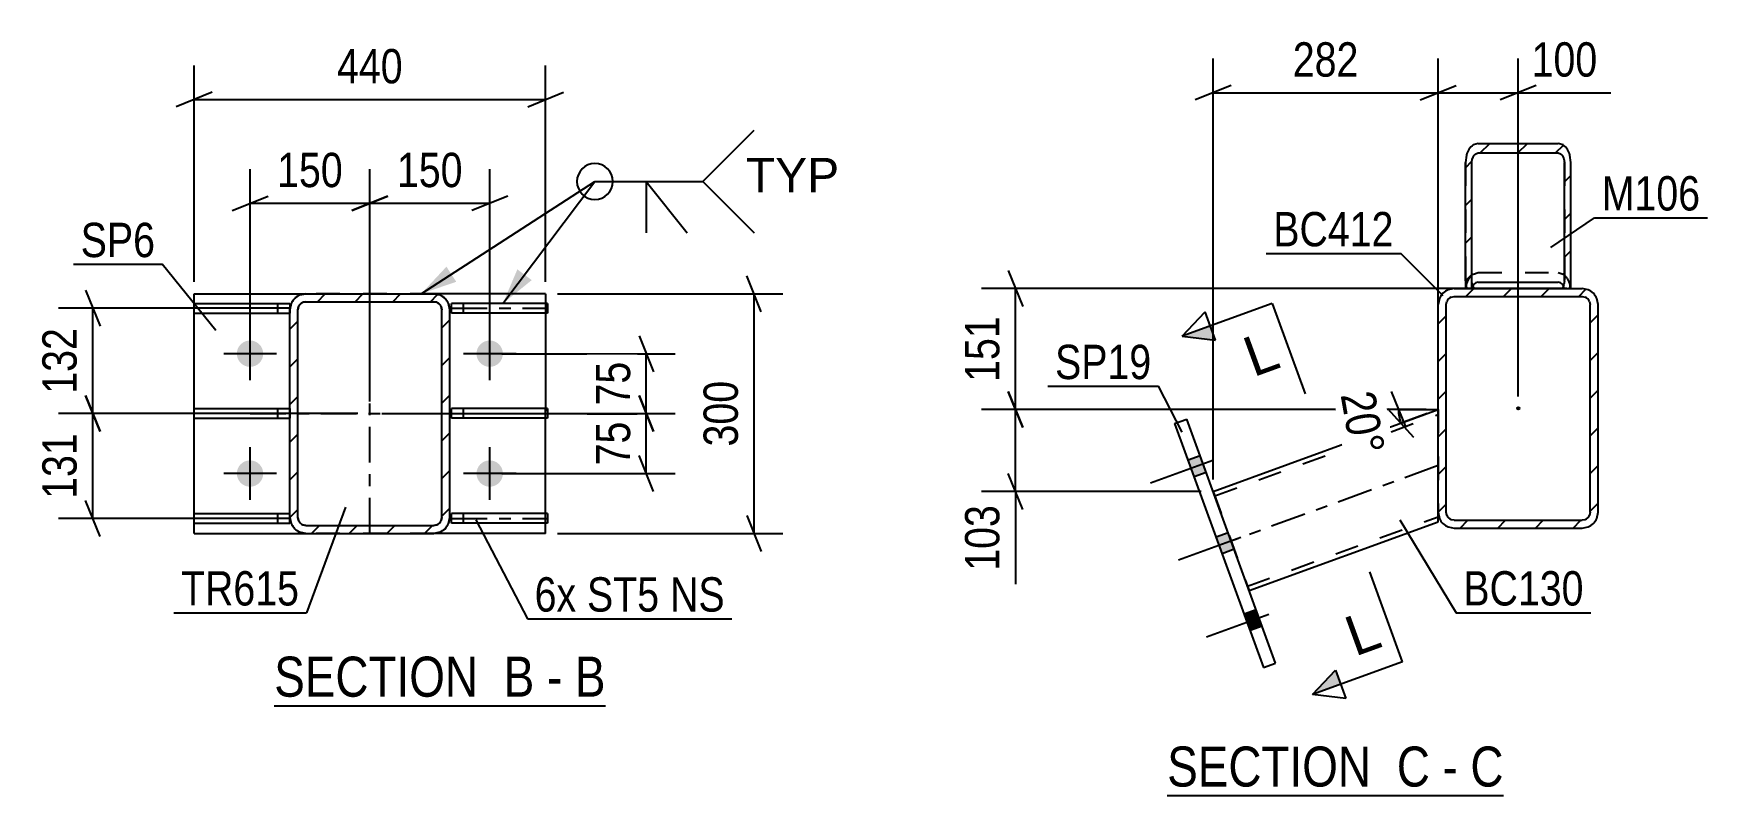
# Model space of a CAD drawing. Header units: millimetres. Extents: x -92 to 749, y -446 to 148.
# Drawn here: x 13.2 to 152.9, y -345.9 to -282.3 of the extents above; entities that cross this region are included whole.
import ezdxf

# ---------------------------------------------------------------- set-up
doc = ezdxf.new("R2010")
doc.units = ezdxf.units.MM
doc.linetypes.add('DXK_LINE_DOT2', pattern=[3.9198, 1.9599, -1.9599])
doc.linetypes.add('DXK_LINE_DOT3', pattern=[5.9187, 2.979, -0.9799, 0.9799, -0.9799])
doc.styles.add('Arial', font='ARIAL.TTF', dxfattribs={"height": 0.2})
doc.styles.add('Arial Narrow', font='ARIALN.TTF', dxfattribs={"height": 0.2})

# ---------------------------------------------------------------- blocks, each defined once
blk = doc.blocks.new('Unknown-122567614-18 - 5283')
at = {"color": 6, "linetype": 'Continuous'}
blk.add_line((33.32, -338.4), (60.96, -338.4), dxfattribs=at)
at = {"color": 0, "linetype": 'Continuous'}
for points in [[(51.42, -337.65), (51.42, -334.15), (33.32, -334.15), (33.32, -337.65)], [(55.03, -337.65), (55.03, -334.15), (52.47, -334.15), (52.47, -337.65)], [(57.36, -337.65), (57.36, -334.15), (56.08, -334.15), (56.08, -337.65)], [(60.96, -337.65), (60.96, -334.15), (58.41, -334.15), (58.41, -337.65)]]:
    blk.add_wipeout(points, dxfattribs=at)
at = {"color": 7, "linetype": 'Continuous', "style": 'Arial Narrow'}
for s, p in [('SECTION ', (33.32, -337.65)), ('B', (52.47, -337.65)), ('B', (58.41, -337.65)), ('-', (56.08, -337.65))]:
    blk.add_text(s, height=3.34, dxfattribs=at).set_placement(p)
blk = doc.blocks.new('Unknown-122567614-13 - 3813')
at = {"color": 6, "linetype": 'Continuous'}
blk.add_line((107.84, -345.9), (135.91, -345.9), dxfattribs=at)
at = {"color": 0, "linetype": 'Continuous'}
for points in [[(125.95, -345.15), (125.95, -341.65), (107.84, -341.65), (107.84, -345.15)], [(129.77, -345.15), (129.77, -341.65), (127, -341.65), (127, -345.15)], [(132.09, -345.15), (132.09, -341.65), (130.82, -341.65), (130.82, -345.15)], [(135.91, -345.15), (135.91, -341.65), (133.14, -341.65), (133.14, -345.15)]]:
    blk.add_wipeout(points, dxfattribs=at)
at = {"color": 7, "linetype": 'Continuous', "style": 'Arial Narrow'}
for s, p in [('SECTION ', (107.84, -345.15)), ('C', (127, -345.15)), ('C', (133.14, -345.15)), ('-', (130.82, -345.15))]:
    blk.add_text(s, height=3.34, dxfattribs=at).set_placement(p)
blk = doc.blocks.new('Part-122567614-5358 - 5283')
at = {"color": 2, "linetype": 'Continuous'}
for p, q in [((56.12, -322.37), (48.12, -322.37)), ((48.12, -323.17), (48.12, -322.37)), ((56.12, -322.37), (56.12, -323.17)), ((56.12, -323.17), (48.12, -323.17))]:
    blk.add_line(p, q, dxfattribs=at)
at = {"color": 7, "linetype": 'DXK_LINE_DOT2'}
blk.add_line((49.12, -323.17), (49.12, -322.37), dxfattribs=at)
at = {"color": 7, "linetype": 'DXK_LINE_DOT3'}
for q in [(48.12, -322.77), (56.12, -322.77)]:
    blk.add_line((48.12, -322.77), q, dxfattribs=at)
blk = doc.blocks.new('Part-122567614-5374 - 5283')
at = {"linetype": 'Continuous'}
h = blk.add_hatch(dxfattribs=at)
h.set_pattern_fill('', scale=0.7, style=0, pattern_type=0)
h.set_pattern_definition([(45, (34.6333, -322.6926), (-1.57154, 1.57154), [])])
h.paths.add_polyline_path([(34.63, -305.36), (34.63, -322.69), (34.73, -323.2), (35.02, -323.64), (35.46, -323.92), (35.97, -324.03), (46.63, -324.03), (47.14, -323.92), (47.58, -323.64), (47.87, -323.2), (47.97, -322.69), (47.97, -305.36), (47.87, -304.85), (47.58, -304.42), (47.14, -304.13), (46.63, -304.03), (35.97, -304.03), (35.46, -304.13), (35.02, -304.42), (34.73, -304.85)])
h.paths.add_polyline_path([(35.5, -304.89), (35.71, -304.74), (35.97, -304.69), (46.63, -304.69), (46.89, -304.74), (47.1, -304.89), (47.25, -305.1), (47.3, -305.36), (47.3, -322.69), (47.25, -322.95), (47.1, -323.16), (46.89, -323.31), (46.63, -323.36), (35.97, -323.36), (35.71, -323.31), (35.5, -323.16), (35.35, -322.95), (35.3, -322.69), (35.3, -305.36), (35.35, -305.1)])
at = {"color": 7, "linetype": 'DXK_LINE_DOT2'}
for p, q in [((35.46, -304.13), (35.97, -304.03)), ((35.97, -304.03), (46.63, -304.03)), ((46.63, -304.03), (47.14, -304.13)), ((34.63, -305.36), (34.73, -304.85)), ((34.63, -322.69), (34.63, -305.36)), ((35.35, -305.1), (35.3, -305.36)), ((35.3, -322.69), (35.3, -305.36)), ((35.97, -304.69), (35.71, -304.74)), ((35.97, -304.69), (46.63, -304.69)), ((46.89, -304.74), (46.63, -304.69)), ((47.3, -305.36), (47.25, -305.1)), ((47.3, -322.69), (47.3, -305.36)), ((47.87, -304.85), (47.97, -305.36)), ((47.97, -322.69), (47.97, -305.36)), ((34.73, -323.2), (34.63, -322.69)), ((35.3, -322.69), (35.35, -322.95)), ((47.25, -322.95), (47.3, -322.69)), ((47.97, -322.69), (47.87, -323.2)), ((35.97, -324.03), (35.46, -323.92)), ((35.71, -323.31), (35.97, -323.36)), ((35.97, -323.36), (46.63, -323.36)), ((35.97, -324.03), (46.63, -324.03)), ((46.63, -323.36), (46.89, -323.31)), ((47.14, -323.92), (46.63, -324.03))]:
    blk.add_line(p, q, dxfattribs=at)
at = {"color": 2, "linetype": 'Continuous'}
for p, q in [((35.97, -304.03), (35.46, -304.13)), ((35.97, -304.03), (46.63, -304.03)), ((47.14, -304.13), (46.63, -304.03)), ((34.73, -304.85), (34.63, -305.36)), ((34.63, -322.69), (34.63, -305.36)), ((35.3, -305.36), (35.35, -305.1)), ((35.3, -322.69), (35.3, -305.36)), ((35.71, -304.74), (35.97, -304.69)), ((35.97, -304.69), (46.63, -304.69)), ((46.63, -304.69), (46.89, -304.74)), ((47.25, -305.1), (47.3, -305.36)), ((47.3, -322.69), (47.3, -305.36)), ((47.97, -305.36), (47.87, -304.85)), ((47.97, -322.69), (47.97, -305.36)), ((34.63, -322.69), (34.73, -323.2)), ((35.35, -322.95), (35.3, -322.69)), ((47.3, -322.69), (47.25, -322.95)), ((47.87, -323.2), (47.97, -322.69)), ((35.46, -323.92), (35.97, -324.03)), ((35.97, -323.36), (35.71, -323.31)), ((35.97, -323.36), (46.63, -323.36)), ((35.97, -324.03), (46.63, -324.03)), ((46.89, -323.31), (46.63, -323.36)), ((46.63, -324.03), (47.14, -323.92))]:
    blk.add_line(p, q, dxfattribs=at)
at = {"color": 7, "linetype": 'DXK_LINE_DOT3'}
for p, q in [((41.3, -324.03), (41.3, -304.03)), ((31.3, -314.03), (51.3, -314.03))]:
    blk.add_line(p, q, dxfattribs=at)
at = {"color": 7, "linetype": 'DXK_LINE_DOT2'}
for centre, radius, start, end in [((35.97, -305.36), 1.33, 112.5, 157.5), ((46.63, -305.36), 1.33, 22.5, 67.5), ((35.97, -305.36), 0.667, 112.5, 157.5), ((46.63, -305.36), 0.667, 22.5, 67.5), ((35.97, -322.69), 1.33, 202.5, 247.5), ((35.97, -322.69), 0.667, 202.5, 247.5), ((46.63, -322.69), 0.667, 292.5, 337.5), ((46.63, -322.69), 1.33, 292.5, 337.5)]:
    blk.add_arc(centre, radius, start, end, dxfattribs=at)
at = {"color": 2, "linetype": 'Continuous'}
for centre, radius, start, end in [((35.97, -305.36), 1.33, 112.5, 157.5), ((46.63, -305.36), 1.33, 22.5, 67.5), ((35.97, -305.36), 0.667, 112.5, 157.5), ((46.63, -305.36), 0.667, 22.5, 67.5), ((35.97, -322.69), 1.33, 202.5, 247.5), ((35.97, -322.69), 0.667, 202.5, 247.5), ((46.63, -322.69), 0.667, 292.5, 337.5), ((46.63, -322.69), 1.33, 292.5, 337.5)]:
    blk.add_arc(centre, radius, start, end, dxfattribs=at)
blk = doc.blocks.new('Part-122567614-5310 - 5283')
at = {"color": 2, "linetype": 'Continuous'}
for p, q in [((26.63, -324.03), (26.63, -304.03)), ((26.63, -304.03), (35.97, -304.03)), ((55.97, -304.03), (46.63, -304.03)), ((55.97, -304.03), (55.97, -304.84)), ((55.97, -305.64), (55.97, -313.6)), ((55.97, -322.37), (55.97, -314.4)), ((26.63, -324.03), (35.97, -324.03)), ((55.97, -324.03), (46.63, -324.03)), ((55.97, -324.03), (55.97, -323.17))]:
    blk.add_line(p, q, dxfattribs=at)
at = {"color": 7, "linetype": 'DXK_LINE_DOT2'}
for p, q in [((46.63, -304.03), (35.97, -304.03)), ((55.97, -304.03), (55.97, -314.4)), ((55.97, -304.84), (55.97, -305.64)), ((55.97, -314.4), (55.97, -313.6)), ((55.97, -323.17), (55.97, -322.37)), ((46.63, -324.03), (35.97, -324.03))]:
    blk.add_line(p, q, dxfattribs=at)
blk = doc.blocks.new('Part-122567614-5338 - 5283')
at = {"color": 2, "linetype": 'Continuous'}
for p, q in [((26.63, -305.64), (26.63, -304.84)), ((26.63, -304.84), (34.63, -304.84)), ((26.63, -305.64), (34.63, -305.64)), ((34.63, -304.84), (34.63, -305.36))]:
    blk.add_line(p, q, dxfattribs=at)
at = {"color": 7, "linetype": 'DXK_LINE_DOT3'}
for q in [(26.63, -305.24), (34.63, -305.24)]:
    blk.add_line((34.63, -305.24), q, dxfattribs=at)
at = {"color": 7, "linetype": 'DXK_LINE_DOT2'}
for p, q in [((33.63, -305.64), (33.63, -304.84)), ((34.63, -305.36), (34.63, -305.64))]:
    blk.add_line(p, q, dxfattribs=at)
blk = doc.blocks.new('Part-122567614-5333 - 5283')
at = {"color": 2, "linetype": 'Continuous'}
for p, q in [((26.63, -314.4), (26.63, -313.6)), ((26.63, -313.6), (34.63, -313.6)), ((26.63, -314.4), (34.63, -314.4))]:
    blk.add_line(p, q, dxfattribs=at)
at = {"color": 7, "linetype": 'DXK_LINE_DOT2'}
for p, q in [((33.63, -314.4), (33.63, -313.6)), ((34.63, -313.6), (34.63, -314.4))]:
    blk.add_line(p, q, dxfattribs=at)
blk = doc.blocks.new('Part-122567614-5343 - 5283')
at = {"color": 2, "linetype": 'Continuous'}
for p, q in [((26.63, -323.17), (26.63, -322.37)), ((26.63, -322.37), (34.63, -322.37)), ((34.63, -323.17), (34.63, -322.69)), ((26.63, -323.17), (34.63, -323.17))]:
    blk.add_line(p, q, dxfattribs=at)
at = {"color": 7, "linetype": 'DXK_LINE_DOT2'}
for p, q in [((33.63, -323.17), (33.63, -322.37)), ((34.63, -322.69), (34.63, -322.37))]:
    blk.add_line(p, q, dxfattribs=at)
at = {"color": 7, "linetype": 'DXK_LINE_DOT3'}
for q in [(26.63, -322.77), (34.63, -322.77)]:
    blk.add_line((34.63, -322.77), q, dxfattribs=at)
blk = doc.blocks.new('Part-122567614-5348 - 5283')
at = {"color": 2, "linetype": 'Continuous'}
for p, q in [((56.12, -313.6), (48.12, -313.6)), ((48.12, -314.4), (48.12, -313.6)), ((56.12, -313.6), (56.12, -314.4)), ((56.12, -314.4), (48.12, -314.4))]:
    blk.add_line(p, q, dxfattribs=at)
at = {"color": 7, "linetype": 'DXK_LINE_DOT2'}
blk.add_line((49.12, -314.4), (49.12, -313.6), dxfattribs=at)
blk = doc.blocks.new('Part-122567614-5353 - 5283')
at = {"color": 2, "linetype": 'Continuous'}
for p, q in [((56.12, -304.84), (48.12, -304.84)), ((48.12, -305.64), (48.12, -304.84)), ((56.12, -305.64), (48.12, -305.64)), ((56.12, -304.84), (56.12, -305.64))]:
    blk.add_line(p, q, dxfattribs=at)
at = {"color": 7, "linetype": 'DXK_LINE_DOT3'}
for q in [(48.12, -305.24), (56.12, -305.24)]:
    blk.add_line((48.12, -305.24), q, dxfattribs=at)
at = {"color": 7, "linetype": 'DXK_LINE_DOT2'}
blk.add_line((49.12, -305.64), (49.12, -304.84), dxfattribs=at)
blk = doc.blocks.new('Bolt-122567614-5393 - 5283')
at = {"linetype": 'Continuous'}
for points in [[(30.2, -309.03, -1), (32.4, -309.03, -1)], [(50.2, -309.03, -1), (52.4, -309.03, -1)], [(30.2, -319.03, -1), (32.4, -319.03, -1)], [(50.2, -319.03, -1), (52.4, -319.03, -1)]]:
    blk.add_hatch(color=1, dxfattribs=at).paths.add_polyline_path(points)
at = {"color": 1, "linetype": 'Continuous'}
for p, q in [((31.3, -311.23), (31.3, -306.83)), ((51.3, -311.23), (51.3, -306.83)), ((33.5, -309.03), (29.1, -309.03)), ((53.5, -309.03), (49.1, -309.03)), ((31.3, -321.23), (31.3, -316.83)), ((51.3, -321.23), (51.3, -316.83)), ((33.5, -319.03), (29.1, -319.03)), ((53.5, -319.03), (49.1, -319.03))]:
    blk.add_line(p, q, dxfattribs=at)
blk = doc.blocks.new('Part-122567614-3905 - 3813')
at = {"color": 2, "linetype": 'Continuous'}
for p, q in [((111.67, -320.53), (130.46, -313.69)), ((130.46, -323.05), (130.46, -322.26)), ((114.68, -328.8), (130.46, -323.05))]:
    blk.add_line(p, q, dxfattribs=at)
at = {"color": 7, "linetype": 'DXK_LINE_DOT2'}
for p, q in [((111.8, -320.9), (130.46, -314.11)), ((130.46, -313.75), (130.46, -313.69)), ((130.46, -313.69), (130.46, -322.26)), ((111.67, -320.53), (114.68, -328.8)), ((114.54, -328.42), (130.46, -322.63))]:
    blk.add_line(p, q, dxfattribs=at)
at = {"color": 7, "linetype": 'DXK_LINE_DOT3'}
blk.add_line((130.46, -318.37), (113.17, -324.66), dxfattribs=at)
blk = doc.blocks.new('Part-122567614-3849 - 3813')
at = {"linetype": 'Continuous'}
h = blk.add_hatch(dxfattribs=at)
h.set_pattern_fill('', scale=0.7, style=0, pattern_type=0)
h.set_pattern_definition([(45, (130.4604, -322.2617), (-1.57154, 1.57154), [])])
h.paths.add_polyline_path([(130.46, -304.93), (130.46, -322.26), (130.56, -322.77), (130.85, -323.2), (131.28, -323.49), (131.79, -323.59), (142.46, -323.59), (142.97, -323.49), (143.4, -323.2), (143.69, -322.77), (143.79, -322.26), (143.79, -304.93), (143.69, -304.42), (143.4, -303.99), (142.97, -303.7), (142.46, -303.59), (131.79, -303.59), (131.28, -303.7), (130.85, -303.99), (130.56, -304.42)])
h.paths.add_polyline_path([(131.32, -304.46), (131.54, -304.31), (131.79, -304.26), (142.46, -304.26), (142.72, -304.31), (142.93, -304.46), (143.08, -304.67), (143.13, -304.93), (143.13, -322.26), (143.08, -322.52), (142.93, -322.73), (142.72, -322.88), (142.46, -322.93), (131.79, -322.93), (131.54, -322.88), (131.32, -322.73), (131.18, -322.52), (131.13, -322.26), (131.13, -304.93), (131.18, -304.67)])
blk.add_hatch(color=30, dxfattribs=at).paths.add_polyline_path([(137.13, -313.69, -1), (137.13, -313.49, -1)])
at = {"color": 2, "linetype": 'Continuous'}
for p, q in [((130.56, -304.42), (130.46, -304.93)), ((131.79, -303.59), (131.28, -303.7)), ((131.54, -304.31), (131.79, -304.26)), ((131.79, -303.59), (142.46, -303.59)), ((131.79, -304.26), (142.46, -304.26)), ((142.97, -303.7), (142.46, -303.59)), ((142.46, -304.26), (142.72, -304.31)), ((143.79, -304.93), (143.69, -304.42)), ((130.46, -322.26), (130.46, -304.93)), ((131.13, -304.93), (131.18, -304.67)), ((131.13, -322.26), (131.13, -304.93)), ((143.08, -304.67), (143.13, -304.93)), ((143.13, -322.26), (143.13, -304.93)), ((143.79, -322.26), (143.79, -304.93)), ((130.46, -322.26), (130.56, -322.77)), ((131.18, -322.52), (131.13, -322.26)), ((143.13, -322.26), (143.08, -322.52)), ((143.69, -322.77), (143.79, -322.26)), ((131.28, -323.49), (131.79, -323.59)), ((131.79, -322.93), (131.54, -322.88)), ((131.79, -322.93), (142.46, -322.93)), ((131.79, -323.59), (142.46, -323.59)), ((142.72, -322.88), (142.46, -322.93)), ((142.46, -323.59), (142.97, -323.49))]:
    blk.add_line(p, q, dxfattribs=at)
at = {"color": 7, "linetype": 'DXK_LINE_DOT3'}
blk.add_line((137.13, -313.59), (137.13, -313.59), dxfattribs=at)
at = {"color": 30, "linetype": 'DXK_LINE_DOT3'}
blk.add_line((137.13, -313.59), (137.13, -313.59), dxfattribs=at)
at = {"color": 30, "linetype": 'Continuous'}
blk.add_circle((137.13, -313.59), 0.1, dxfattribs=at)
at = {"color": 2, "linetype": 'Continuous'}
for centre, radius, start, end in [((131.79, -304.93), 1.33, 112.5, 157.5), ((131.79, -304.93), 0.667, 112.5, 157.5), ((142.46, -304.93), 0.667, 22.5, 67.5), ((142.46, -304.93), 1.33, 22.5, 67.5), ((131.79, -322.26), 0.667, 202.5, 247.5), ((142.46, -322.26), 0.667, 292.5, 337.5), ((131.79, -322.26), 1.33, 202.5, 247.5), ((142.46, -322.26), 1.33, 292.5, 337.5)]:
    blk.add_arc(centre, radius, start, end, dxfattribs=at)
blk = doc.blocks.new('Part-122567614-3940 - 3813')
at = {"linetype": 'Continuous'}
h = blk.add_hatch(dxfattribs=at)
h.set_pattern_fill('', scale=0.7, style=0, pattern_type=0)
h.set_pattern_definition([(45, (132.727, -302.95), (-1.57154, 1.57154), [])])
h.paths.add_polyline_path([(132.73, -293.07), (132.73, -302.95), (132.81, -303.55), (132.83, -303.59), (133.5, -303.59), (133.42, -303.51), (133.3, -303.25), (133.26, -302.95), (133.26, -293.07), (133.3, -292.77), (133.42, -292.51), (133.59, -292.34), (133.79, -292.28), (140.46, -292.28), (140.66, -292.34), (140.84, -292.51), (140.95, -292.77), (140.99, -293.07), (140.99, -302.95), (140.95, -303.25), (140.84, -303.51), (140.75, -303.59), (141.43, -303.59), (141.45, -303.55), (141.53, -302.95), (141.53, -293.07), (141.45, -292.47), (141.21, -291.95), (140.87, -291.61), (140.46, -291.49), (133.79, -291.49), (133.39, -291.61), (133.04, -291.95), (132.81, -292.47)])
at = {"color": 2, "linetype": 'Continuous'}
for p, q in [((133.79, -291.49), (133.39, -291.61)), ((133.79, -291.49), (140.46, -291.49)), ((140.87, -291.61), (140.46, -291.49)), ((132.81, -292.47), (132.73, -293.07)), ((132.73, -302.95), (132.73, -293.07)), ((133.26, -293.07), (133.3, -292.77)), ((133.26, -302.95), (133.26, -293.07)), ((133.59, -292.34), (133.79, -292.28)), ((133.79, -292.28), (140.46, -292.28)), ((140.46, -292.28), (140.66, -292.34)), ((140.95, -292.77), (140.99, -293.07)), ((140.99, -302.95), (140.99, -293.07)), ((141.53, -293.07), (141.45, -292.47)), ((141.53, -302.95), (141.53, -293.07)), ((132.73, -302.95), (132.73, -303.59)), ((132.73, -302.95), (132.81, -303.55)), ((133.3, -303.25), (133.26, -302.95)), ((133.79, -303.05), (133.59, -303.11)), ((133.79, -303.05), (140.46, -303.05)), ((140.66, -303.11), (140.46, -303.05)), ((140.99, -302.95), (140.95, -303.25)), ((141.45, -303.55), (141.53, -302.95)), ((141.53, -303.59), (141.53, -302.95)), ((132.81, -303.55), (132.83, -303.59)), ((132.83, -303.59), (133.5, -303.59)), ((133.42, -303.51), (133.3, -303.25)), ((133.5, -303.59), (133.42, -303.51)), ((140.84, -303.51), (140.75, -303.59)), ((140.75, -303.59), (141.43, -303.59)), ((140.95, -303.25), (140.84, -303.51)), ((141.43, -303.59), (141.45, -303.55))]:
    blk.add_line(p, q, dxfattribs=at)
at = {"color": 7, "linetype": 'DXK_LINE_DOT2'}
for p, q in [((132.73, -293.07), (132.73, -302.95)), ((133.26, -303.59), (133.26, -293.07)), ((140.99, -293.07), (140.99, -303.59)), ((141.53, -302.95), (141.53, -293.07)), ((133.39, -302.38), (133.79, -302.26)), ((133.79, -302.26), (140.46, -302.26)), ((140.46, -302.26), (140.87, -302.38)), ((132.73, -303.59), (132.76, -303.59)), ((132.73, -303.59), (133.5, -303.59)), ((132.76, -303.59), (132.81, -303.24)), ((133.3, -303.54), (133.29, -303.59)), ((140.75, -303.59), (141.53, -303.59)), ((140.96, -303.59), (140.95, -303.54)), ((140.99, -303.59), (140.96, -303.59)), ((141.45, -303.24), (141.49, -303.59))]:
    blk.add_line(p, q, dxfattribs=at)
at = {"color": 2, "linetype": 'Continuous'}
for centre, radius, start, end in [((134.21, -292.79), 1.44, 124.9769, 167.0015), ((140.04, -292.79), 1.44, 12.9985, 55.0231), ((134, -292.93), 0.72, 124.9769, 167.0015), ((140.25, -292.93), 0.72, 12.9985, 55.0231), ((134, -303.7), 0.72, 124.9769, 154.3322), ((140.25, -303.7), 0.72, 25.6678, 55.0231)]:
    blk.add_arc(centre, radius, start, end, dxfattribs=at)
at = {"color": 7, "linetype": 'DXK_LINE_DOT2'}
for centre, radius, start, end in [((134.21, -303.56), 1.44, 124.9769, 167.0015), ((140.04, -303.56), 1.44, 12.9985, 55.0231), ((134, -303.7), 0.72, 154.3322, 167.0015), ((140.25, -303.7), 0.72, 12.9985, 25.6678)]:
    blk.add_arc(centre, radius, start, end, dxfattribs=at)
blk = doc.blocks.new('Bolt-122567614-3876 - 3813')
at = {"linetype": 'Continuous'}
for points in [[(111.09, -318.93), (110.58, -317.55), (109.58, -317.92), (110.08, -319.3)], [(111.09, -318.93), (110.58, -317.55), (109.58, -317.92), (110.08, -319.3)], [(111.09, -318.93), (110.58, -317.55), (109.58, -317.92), (110.08, -319.3)], [(113.42, -325.35), (112.92, -323.97), (111.92, -324.34), (112.42, -325.72)], [(113.42, -325.35), (112.92, -323.97), (111.92, -324.34), (112.42, -325.72)], [(115.76, -331.77), (115.26, -330.4), (114.26, -330.76), (114.76, -332.14)], [(115.76, -331.77), (115.26, -330.4), (114.26, -330.76), (114.76, -332.14)], [(115.76, -331.77), (115.26, -330.4), (114.26, -330.76), (114.76, -332.14)]]:
    blk.add_hatch(color=1, dxfattribs=at).paths.add_polyline_path(points)
at = {"color": 1, "linetype": 'Continuous'}
for p, q in [((111.65, -317.95), (106.45, -319.84)), ((111.65, -317.95), (106.45, -319.84)), ((111.65, -317.95), (106.45, -319.84)), ((110.58, -317.55), (109.58, -317.92)), ((110.58, -317.55), (109.58, -317.92)), ((110.58, -317.55), (109.58, -317.92)), ((111.09, -318.93), (110.08, -319.3)), ((111.09, -318.93), (110.08, -319.3)), ((111.09, -318.93), (110.08, -319.3)), ((112.92, -323.97), (111.92, -324.34)), ((112.92, -323.97), (111.92, -324.34)), ((113.99, -324.37), (108.79, -326.26)), ((113.99, -324.37), (108.79, -326.26)), ((113.42, -325.35), (112.42, -325.72)), ((113.42, -325.35), (112.42, -325.72)), ((116.32, -330.79), (111.12, -332.68)), ((116.32, -330.79), (111.12, -332.68)), ((116.32, -330.79), (111.12, -332.68)), ((115.26, -330.4), (114.26, -330.76)), ((115.26, -330.4), (114.26, -330.76)), ((115.26, -330.4), (114.26, -330.76)), ((115.76, -331.77), (114.76, -332.14)), ((115.76, -331.77), (114.76, -332.14)), ((115.76, -331.77), (114.76, -332.14))]:
    blk.add_line(p, q, dxfattribs=at)
blk = doc.blocks.new('Part-122567614-3890 - 3813')
at = {"color": 2, "linetype": 'Continuous'}
for p, q in [((108.46, -314.85), (109.47, -314.48)), ((108.46, -314.85), (115.87, -335.21)), ((116.88, -334.84), (109.47, -314.48)), ((115.87, -335.21), (116.88, -334.84))]:
    blk.add_line(p, q, dxfattribs=at)
blk = doc.blocks.new('StraightDimension-122567614-5454 - 5283')
at = {"color": 7, "linetype": 'Continuous'}
for p, q in [((17.58, -303.74), (18.78, -306.74)), ((32.63, -305.24), (15.33, -305.24)), ((18.18, -314.03), (18.18, -305.24)), ((18.78, -315.53), (17.58, -312.53)), ((40.3, -314.03), (15.33, -314.03))]:
    blk.add_line(p, q, dxfattribs=at)
at = {"color": 0}
blk.add_wipeout([(17.43, -306.29), (13.23, -306.29), (13.23, -312.97), (17.43, -312.97)], dxfattribs=at)
at = {"color": 3, "style": 'Arial Narrow'}
blk.add_text('132', height=2.863, rotation=90.0002, dxfattribs=at).set_placement((16.83, -312.37))
blk = doc.blocks.new('StraightDimension-122567614-5500 - 5283')
at = {"color": 7, "linetype": 'Continuous'}
for p, q in [((63.77, -312.53), (64.97, -315.53)), ((42.3, -314.03), (66.77, -314.03)), ((64.37, -319.03), (64.37, -314.03)), ((64.97, -320.53), (63.77, -317.53)), ((52.3, -319.03), (66.77, -319.03))]:
    blk.add_line(p, q, dxfattribs=at)
at = {"color": 0}
blk.add_wipeout([(63.62, -314.1), (59.42, -314.1), (59.42, -318.95), (63.62, -318.95)], dxfattribs=at)
at = {"color": 3, "style": 'Arial Narrow'}
blk.add_text('75', height=2.863, rotation=90.0002, dxfattribs=at).set_placement((63.02, -318.35))
blk = doc.blocks.new('StraightDimension-122567614-5442 - 5283')
at = {"color": 7, "linetype": 'Continuous'}
for p, q in [((17.58, -312.53), (18.78, -315.53)), ((40.3, -314.03), (15.33, -314.03)), ((18.18, -322.77), (18.18, -314.03)), ((18.78, -324.27), (17.58, -321.27)), ((32.63, -322.77), (15.33, -322.77))]:
    blk.add_line(p, q, dxfattribs=at)
at = {"color": 0}
blk.add_wipeout([(17.43, -315.05), (13.23, -315.05), (13.23, -321.74), (17.43, -321.74)], dxfattribs=at)
at = {"color": 3, "style": 'Arial Narrow'}
blk.add_text('131', height=2.863, rotation=90.0002, dxfattribs=at).set_placement((16.83, -321.14))
blk = doc.blocks.new('StraightDimension-122567614-5467 - 5283')
at = {"color": 7, "linetype": 'Continuous'}
for p, q in [((31.3, -308.03), (31.3, -293.63)), ((41.3, -313.03), (41.3, -293.63)), ((29.8, -297.08), (32.8, -295.88)), ((42.8, -295.88), (39.8, -297.08)), ((31.3, -296.48), (41.3, -296.48))]:
    blk.add_line(p, q, dxfattribs=at)
at = {"color": 0}
blk.add_wipeout([(39.64, -295.73), (39.64, -291.53), (32.96, -291.53), (32.96, -295.73)], dxfattribs=at)
at = {"color": 3, "style": 'Arial Narrow'}
blk.add_text('150', height=2.863, dxfattribs=at).set_placement((33.56, -295.13))
blk = doc.blocks.new('StraightDimension-122567614-5483 - 5283')
at = {"color": 7, "linetype": 'Continuous'}
for p, q in [((41.3, -313.03), (41.3, -293.63)), ((51.3, -308.03), (51.3, -293.63)), ((39.8, -297.08), (42.8, -295.88)), ((52.8, -295.88), (49.8, -297.08)), ((41.3, -296.48), (51.3, -296.48))]:
    blk.add_line(p, q, dxfattribs=at)
at = {"color": 0}
blk.add_wipeout([(49.64, -295.73), (49.64, -291.53), (42.96, -291.53), (42.96, -295.73)], dxfattribs=at)
at = {"color": 3, "style": 'Arial Narrow'}
blk.add_text('150', height=2.863, dxfattribs=at).set_placement((43.56, -295.13))
blk = doc.blocks.new('StraightDimension-122567614-5516 - 5283')
at = {"color": 7, "linetype": 'Continuous'}
for p, q in [((63.77, -307.53), (64.97, -310.53)), ((52.3, -309.03), (66.77, -309.03)), ((64.37, -314.03), (64.37, -309.03)), ((64.97, -315.53), (63.77, -312.53)), ((42.3, -314.03), (66.77, -314.03))]:
    blk.add_line(p, q, dxfattribs=at)
at = {"color": 0}
blk.add_wipeout([(63.62, -309.1), (59.42, -309.1), (59.42, -313.95), (63.62, -313.95)], dxfattribs=at)
at = {"color": 3, "style": 'Arial Narrow'}
blk.add_text('75', height=2.863, rotation=90.0002, dxfattribs=at).set_placement((63.02, -313.35))
blk = doc.blocks.new('StraightDimension-122567614-5533 - 5283')
at = {"color": 7, "linetype": 'Continuous'}
for p, q in [((73.96, -305.53), (72.76, -302.53)), ((56.97, -304.03), (75.76, -304.03)), ((73.36, -324.03), (73.36, -304.03)), ((72.76, -322.53), (73.96, -325.53)), ((56.97, -324.03), (75.76, -324.03))]:
    blk.add_line(p, q, dxfattribs=at)
at = {"color": 0}
blk.add_wipeout([(72.61, -310.68), (68.41, -310.68), (68.41, -317.37), (72.61, -317.37)], dxfattribs=at)
at = {"color": 3, "style": 'Arial Narrow'}
blk.add_text('300', height=2.863, rotation=90.0002, dxfattribs=at).set_placement((72.01, -316.77))
blk = doc.blocks.new('StraightDimension-122567614-5544 - 5283')
at = {"color": 7, "linetype": 'Continuous'}
for p, q in [((26.63, -303.03), (26.63, -284.97)), ((55.97, -303.03), (55.97, -284.97)), ((28.13, -287.22), (25.13, -288.42)), ((54.47, -288.42), (57.47, -287.22)), ((26.63, -287.82), (55.97, -287.82))]:
    blk.add_line(p, q, dxfattribs=at)
at = {"color": 0}
blk.add_wipeout([(44.64, -287.07), (44.64, -282.87), (37.96, -282.87), (37.96, -287.07)], dxfattribs=at)
at = {"color": 3, "style": 'Arial Narrow'}
blk.add_text('440', height=2.863, dxfattribs=at).set_placement((38.56, -286.47))
blk = doc.blocks.new('StraightDimension-122567614-9088 - 3813')
at = {"color": 7, "linetype": 'Continuous'}
for p, q in [((94.58, -302.09), (95.78, -305.09)), ((141.19, -303.59), (92.33, -303.59)), ((95.18, -313.69), (95.18, -303.59)), ((95.78, -315.19), (94.58, -312.19)), ((129.46, -313.69), (92.33, -313.69))]:
    blk.add_line(p, q, dxfattribs=at)
at = {"color": 0}
blk.add_wipeout([(94.43, -305.3), (90.23, -305.3), (90.23, -311.98), (94.43, -311.98)], dxfattribs=at)
at = {"color": 3, "style": 'Arial Narrow'}
blk.add_text('151', height=2.863, rotation=90.0002, dxfattribs=at).set_placement((93.83, -311.38))
blk = doc.blocks.new('StraightDimension-122567614-9089 - 3813')
at = {"color": 7, "linetype": 'Continuous'}
for p, q in [((94.58, -312.19), (95.78, -315.19)), ((129.46, -313.69), (92.33, -313.69)), ((95.18, -320.53), (95.18, -313.69)), ((95.78, -322.03), (94.58, -319.03)), ((110.67, -320.53), (92.33, -320.53)), ((95.18, -320.53), (95.18, -328.26)), ((95.18, -320.53), (95.18, -328.26))]:
    blk.add_line(p, q, dxfattribs=at)
at = {"color": 0}
blk.add_wipeout([(94.43, -321.05), (90.23, -321.05), (90.23, -327.74), (94.43, -327.74)], dxfattribs=at)
at = {"color": 3, "style": 'Arial Narrow'}
blk.add_text('103', height=2.863, rotation=90.0002, dxfattribs=at).set_placement((93.83, -327.14))
blk = doc.blocks.new('AngleDimension-122567614-18040 - 3813')
at = {"color": 7, "linetype": 'Continuous'}
for p, q in [((126.54, -312.19), (127.74, -315.19)), ((128.41, -316.03), (126.26, -313.62)), ((127.14, -313.69), (130.46, -313.69)), ((127.34, -314.82), (130.46, -313.69)), ((129.52, -314.03), (127.34, -314.82))]:
    blk.add_line(p, q, dxfattribs=at)
blk.add_arc((130.46, -313.69), 3.32, 180, 200, dxfattribs=at)
at = {"color": 0}
blk.add_wipeout([(122.73, -318.33), (126.86, -317.6), (125.74, -311.24), (121.6, -311.97)], dxfattribs=at)
at = {"color": 3, "style": 'Arial Narrow'}
blk.add_text('20°', height=2.863, rotation=-80.0021, dxfattribs=at).set_placement((122.3, -312.46))
blk = doc.blocks.new('StraightDimension-122567614-18057 - 3813')
at = {"color": 7, "linetype": 'Continuous'}
for p, q in [((130.46, -312.75), (130.46, -284.41)), ((137.13, -312.59), (137.13, -284.41)), ((128.96, -287.86), (131.96, -286.66)), ((130.46, -287.26), (137.13, -287.26)), ((138.63, -286.66), (135.63, -287.86)), ((137.13, -287.26), (144.86, -287.26)), ((137.13, -287.26), (144.86, -287.26))]:
    blk.add_line(p, q, dxfattribs=at)
at = {"color": 0}
blk.add_wipeout([(144.34, -286.51), (144.34, -282.31), (137.65, -282.31), (137.65, -286.51)], dxfattribs=at)
at = {"color": 3, "style": 'Arial Narrow'}
blk.add_text('100', height=2.863, dxfattribs=at).set_placement((138.25, -285.91))
blk = doc.blocks.new('StraightDimension-122567614-18058 - 3813')
at = {"color": 7, "linetype": 'Continuous'}
for p, q in [((111.67, -319.53), (111.67, -284.41)), ((130.46, -312.75), (130.46, -284.41)), ((113.17, -286.66), (110.17, -287.86)), ((111.67, -287.26), (130.46, -287.26)), ((128.96, -287.86), (131.96, -286.66))]:
    blk.add_line(p, q, dxfattribs=at)
at = {"color": 0}
blk.add_wipeout([(124.41, -286.51), (124.41, -282.31), (117.72, -282.31), (117.72, -286.51)], dxfattribs=at)
at = {"color": 3, "style": 'Arial Narrow'}
blk.add_text('282', height=2.863, dxfattribs=at).set_placement((118.32, -285.91))
blk = doc.blocks.new('Mark-122567614-5370 - 5283')
at = {"color": 0}
blk.add_wipeout([(35.41, -330.04), (35.41, -327.04), (25.54, -327.04), (25.54, -330.04)], dxfattribs=at)
blk.add_wipeout([(35.41, -330.04), (35.41, -327.04), (25.54, -327.04), (25.54, -330.04)], dxfattribs=at)
at = {"color": 30, "linetype": 'Continuous'}
for p in [(39.28, -321.85), (24.94, -330.64)]:
    blk.add_line(p, (36.01, -330.64), dxfattribs=at)
at = {"color": 3, "style": 'Arial Narrow'}
blk.add_text('TR615', height=2.863, dxfattribs=at).set_placement((25.54, -330.04))
blk = doc.blocks.new('Mark-122567614-5306 - 5283')
at = {"color": 0}
blk.add_wipeout([(23.38, -300.97), (23.38, -297.97), (17.17, -297.97), (17.17, -300.97)], dxfattribs=at)
blk.add_wipeout([(23.38, -300.97), (23.38, -297.97), (17.17, -297.97), (17.17, -300.97)], dxfattribs=at)
at = {"color": 30, "linetype": 'Continuous'}
for p in [(16.57, -301.57), (28.44, -307.1)]:
    blk.add_line(p, (23.98, -301.57), dxfattribs=at)
at = {"color": 3, "style": 'Arial Narrow'}
blk.add_text('SP6', height=2.863, dxfattribs=at).set_placement((17.17, -300.97))
blk = doc.blocks.new('MarkSet-122567614-5603 - 5283')
at = {"color": 0}
for points in [[(58.52, -330.55), (58.52, -327.55), (55.05, -327.55), (55.05, -330.55)], [(65.45, -330.55), (65.45, -327.55), (59.42, -327.55), (59.42, -330.55)], [(70.91, -330.55), (70.91, -327.55), (66.35, -327.55), (66.35, -330.55)]]:
    blk.add_wipeout(points, dxfattribs=at)
for points in [[(58.52, -330.55), (58.52, -327.55), (55.05, -327.55), (55.05, -330.55)], [(65.45, -330.55), (65.45, -327.55), (59.42, -327.55), (59.42, -330.55)], [(70.91, -330.55), (70.91, -327.55), (66.35, -327.55), (66.35, -330.55)]]:
    blk.add_wipeout(points, dxfattribs=at)
at = {"color": 30, "linetype": 'Continuous'}
for p, q in [((50.13, -322.89), (54.45, -331.15)), ((54.45, -331.15), (71.51, -331.15))]:
    blk.add_line(p, q, dxfattribs=at)
at = {"color": 3, "style": 'Arial Narrow'}
for s, p in [('6x', (55.05, -330.55)), ('ST5', (59.42, -330.55)), ('NS', (66.35, -330.55))]:
    blk.add_text(s, height=2.863, dxfattribs=at).set_placement(p)
blk = doc.blocks.new('WeldMark-122567614-5554 - 5283')
at = {"linetype": 'Continuous'}
for points in [[(48.51, -303.03), (45.58, -304.03), (47.69, -301.77)], [(54.81, -302.89), (52.4, -304.84), (53.61, -301.99)]]:
    blk.add_hatch(color=30, dxfattribs=at).paths.add_polyline_path(points)
at = {"color": 30, "linetype": 'Continuous'}
for p, q in [((45.58, -304.03), (60.08, -294.66)), ((52.4, -304.84), (60.08, -294.66)), ((60.08, -294.66), (69.08, -294.66))]:
    blk.add_line(p, q, dxfattribs=at)
at = {"color": 3, "linetype": 'Continuous'}
for q in [(67.79, -298.95), (64.36, -298.95)]:
    blk.add_line((64.36, -294.66), q, dxfattribs=at)
for start, end in [(90, 270), (270, 90)]:
    blk.add_arc((60.08, -294.66), 1.5, start, end, dxfattribs=at)
at = {"color": 0, "linetype": 'Continuous'}
blk.add_wipeout([(80.45, -295.56), (80.45, -292.56), (72.68, -292.56), (72.68, -295.56)], dxfattribs=at)
blk.add_wipeout([(80.45, -295.56), (80.45, -292.56), (72.68, -292.56), (72.68, -295.56)], dxfattribs=at)
at = {"color": 3, "linetype": 'Continuous'}
for q in [(73.36, -290.37), (73.36, -298.95)]:
    blk.add_line((69.08, -294.66), q, dxfattribs=at)
at = {"color": 3, "linetype": 'Continuous', "style": 'Arial'}
blk.add_text('TYP', height=2.865, dxfattribs=at).set_placement((72.68, -295.56))
blk = doc.blocks.new('Mark-122567614-3901 - 3813')
at = {"color": 0}
blk.add_wipeout([(142.59, -330.04), (142.59, -327.04), (132.55, -327.04), (132.55, -330.04)], dxfattribs=at)
blk.add_wipeout([(142.59, -330.04), (142.59, -327.04), (132.55, -327.04), (132.55, -330.04)], dxfattribs=at)
at = {"color": 30, "linetype": 'Continuous'}
for p, q in [((127.24, -322.89), (131.95, -330.64)), ((131.95, -330.64), (143.19, -330.64))]:
    blk.add_line(p, q, dxfattribs=at)
at = {"color": 3, "style": 'Arial Narrow'}
blk.add_text('BC130', height=2.863, dxfattribs=at).set_placement((132.55, -330.04))
blk = doc.blocks.new('Mark-122567614-3845 - 3813')
at = {"color": 0}
blk.add_wipeout([(126.74, -300.07), (126.74, -297.07), (116.69, -297.07), (116.69, -300.07)], dxfattribs=at)
blk.add_wipeout([(126.74, -300.07), (126.74, -297.07), (116.69, -297.07), (116.69, -300.07)], dxfattribs=at)
at = {"color": 30, "linetype": 'Continuous'}
for p in [(116.09, -300.67), (130.88, -304.2)]:
    blk.add_line(p, (127.34, -300.67), dxfattribs=at)
at = {"color": 3, "style": 'Arial Narrow'}
blk.add_text('BC412', height=2.863, dxfattribs=at).set_placement((116.69, -300.07))
blk = doc.blocks.new('Mark-122567614-3886 - 3813')
at = {"color": 0}
blk.add_wipeout([(106.52, -311.15), (106.52, -308.15), (98.48, -308.15), (98.48, -311.15)], dxfattribs=at)
blk.add_wipeout([(106.52, -311.15), (106.52, -308.15), (98.48, -308.15), (98.48, -311.15)], dxfattribs=at)
at = {"color": 30, "linetype": 'Continuous'}
for p in [(97.88, -311.75), (109.1, -315.57)]:
    blk.add_line(p, (107.12, -311.75), dxfattribs=at)
at = {"color": 3, "style": 'Arial Narrow'}
blk.add_text('SP19', height=2.863, dxfattribs=at).set_placement((98.48, -311.15))
blk = doc.blocks.new('Mark-122567614-3936 - 3813')
at = {"color": 0}
blk.add_wipeout([(152.33, -297.08), (152.33, -294.08), (144.1, -294.08), (144.1, -297.08)], dxfattribs=at)
blk.add_wipeout([(152.33, -297.08), (152.33, -294.08), (144.1, -294.08), (144.1, -297.08)], dxfattribs=at)
at = {"color": 30, "linetype": 'Continuous'}
for p, q in [((139.86, -300.17), (143.5, -297.68)), ((143.5, -297.68), (152.93, -297.68))]:
    blk.add_line(p, q, dxfattribs=at)
at = {"color": 3, "style": 'Arial Narrow'}
blk.add_text('M106', height=2.863, dxfattribs=at).set_placement((144.1, -297.08))
blk = doc.blocks.new('SectionMark-122567614-20346 - 3813')
at = {"linetype": 'Continuous'}
for points in [[(111.43, -306.73), (111.86, -307.9), (109.08, -307.58)], [(121.88, -335.44), (122.31, -336.62), (119.96, -337.47)]]:
    blk.add_hatch(color=6, dxfattribs=at).paths.add_polyline_path(points)
at = {"color": 6, "linetype": 'Continuous'}
for p, q in [((109.08, -307.58), (111.01, -305.55)), ((111.86, -307.9), (111.01, -305.55)), ((109.08, -307.58), (111.86, -307.9)), ((119.96, -337.47), (121.88, -335.44)), ((121.88, -335.44), (122.74, -337.79)), ((122.74, -337.79), (119.96, -337.47))]:
    blk.add_line(p, q, dxfattribs=at)
at = {"color": 0, "linetype": 'Continuous'}
for points in [[(117.46, -310.12), (116.26, -306.83), (113.82, -307.72), (115.02, -311.01)], [(125.94, -333.43), (124.74, -330.14), (122.31, -331.03), (123.5, -334.32)]]:
    blk.add_wipeout(points, dxfattribs=at)
at = {"color": 6, "linetype": 'Continuous'}
for p, q in [((116.6, -304.85), (109.08, -307.58)), ((116.6, -304.85), (119.34, -312.37)), ((127.48, -334.74), (124.74, -327.22)), ((127.48, -334.74), (119.96, -337.47))]:
    blk.add_line(p, q, dxfattribs=at)
at = {"color": 3, "linetype": 'Continuous', "style": 'Arial'}
for p in [(115.02, -311.01), (123.5, -334.32)]:
    blk.add_text('L', height=3.34, rotation=20.002, dxfattribs=at).set_placement(p)

msp = doc.modelspace()

# ---------------------------------------------------------------- block references
for name in ['Part-122567614-3940 - 3813', 'Part-122567614-5310 - 5283', 'Part-122567614-5374 - 5283', 'Part-122567614-3849 - 3813', 'Part-122567614-5338 - 5283', 'Part-122567614-5353 - 5283', 'Bolt-122567614-5393 - 5283', 'Part-122567614-5333 - 5283', 'Part-122567614-5348 - 5283', 'Part-122567614-3905 - 3813', 'Part-122567614-3890 - 3813', 'Bolt-122567614-3876 - 3813', 'Part-122567614-5343 - 5283', 'Part-122567614-5358 - 5283', 'Unknown-122567614-18 - 5283', 'Unknown-122567614-13 - 3813']:
    msp.add_blockref(name, (0, 0))

# ---------------------------------------------------------------- next in the draw order: block references
for name in ['StraightDimension-122567614-9088 - 3813', 'StraightDimension-122567614-5454 - 5283', 'StraightDimension-122567614-5500 - 5283']:
    msp.add_blockref(name, (0, 0))

# ---------------------------------------------------------------- next in the draw order: block references
for name in ['StraightDimension-122567614-5442 - 5283', 'StraightDimension-122567614-9089 - 3813']:
    msp.add_blockref(name, (0, 0))

# ---------------------------------------------------------------- next in the draw order: block references
for name in ['StraightDimension-122567614-5467 - 5283', 'Mark-122567614-3886 - 3813', 'AngleDimension-122567614-18040 - 3813', 'Mark-122567614-5370 - 5283', 'Mark-122567614-3901 - 3813']:
    msp.add_blockref(name, (0, 0))

# ---------------------------------------------------------------- next in the draw order: block references
for name in ['StraightDimension-122567614-18057 - 3813', 'StraightDimension-122567614-5483 - 5283']:
    msp.add_blockref(name, (0, 0))

# ---------------------------------------------------------------- next in the draw order: block references
for name in ['StraightDimension-122567614-18058 - 3813', 'Mark-122567614-3936 - 3813', 'StraightDimension-122567614-5516 - 5283']:
    msp.add_blockref(name, (0, 0))

# ---------------------------------------------------------------- next in the draw order: block references
for name in ['Mark-122567614-3845 - 3813', 'StraightDimension-122567614-5533 - 5283']:
    msp.add_blockref(name, (0, 0))

# ---------------------------------------------------------------- next in the draw order: block references
for name in ['StraightDimension-122567614-5544 - 5283', 'SectionMark-122567614-20346 - 3813', 'MarkSet-122567614-5603 - 5283']:
    msp.add_blockref(name, (0, 0))

# ---------------------------------------------------------------- next in the draw order: block references
for name in ['WeldMark-122567614-5554 - 5283', 'Mark-122567614-5306 - 5283']:
    msp.add_blockref(name, (0, 0))

doc.saveas('drawing.dxf')
